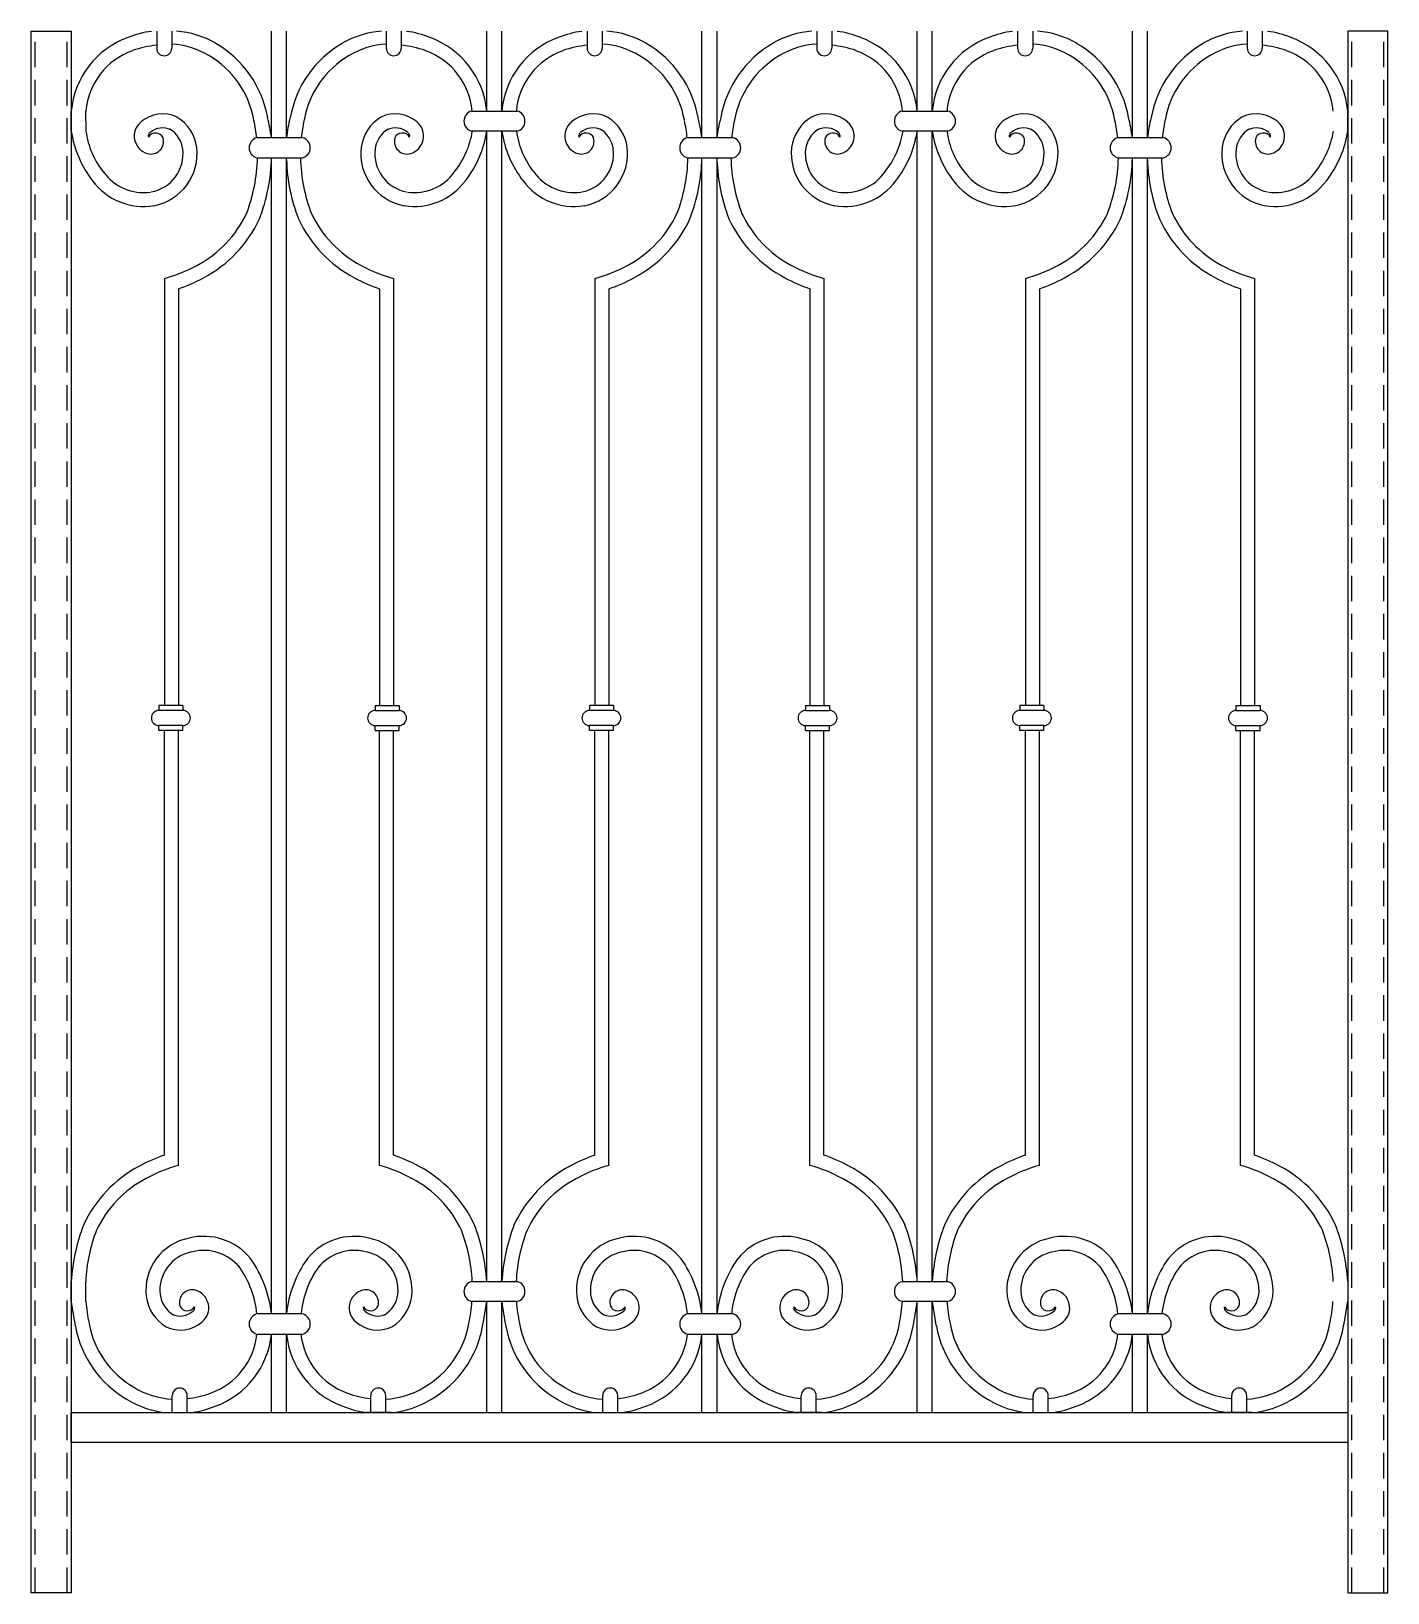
# Model space of a CAD drawing. Header units: millimetres. Extents: x -2608 to 5412, y -7593 to 3289.
# Drawn here: x -2391 to -1036, y -100 to 1460 of the extents above; entities that cross this region are included whole.
import ezdxf

# ---------------------------------------------------------------- set-up
doc = ezdxf.new("R2010")
doc.units = ezdxf.units.MM
doc.header["$MEASUREMENT"] = 0
doc.linetypes.add('DASHED', pattern=[19.05, 12.7, -6.35])
for name, color, linetype in [('@F05_Section_Steel', 24, 'Continuous'), ('F01_Section_AL', 92, 'Continuous'), ('F22_Dim', 9, 'Continuous'), ('XX', 6, 'DASHED')]:
    doc.layers.add(name, color=color, linetype=linetype)

# ---------------------------------------------------------------- blocks, each defined once
blk = doc.blocks.new('*U16')
at = {"layer": '@F05_Section_Steel'}
for p, q in [((0, -780), (0, 780)), ((0, 780), (40, 780)), ((40, 780), (40, -780)), ((1355, 780), (1315, 780)), ((1315, 780), (1315, -780)), ((1355, -780), (1355, 780)), ((1355, 780), (1355, 780)), ((40, -780), (0, -780)), ((1315, -780), (1355, -780))]:
    blk.add_line(p, q, dxfattribs=at)
at = {"layer": 'F01_Section_AL', "linetype": 'ByBlock', "lineweight": -2}
blk.add_lwpolyline([(40, -600), (1315.1, -600), (1315.1, -630), (40, -630)], close=True, dxfattribs=at)
at = {"layer": 'F22_Dim'}
for p, q in [((125.3, 780), (125.3, 763)), ((140.3, 780), (140.3, 763)), ((240, 673.6), (240, 780)), ((255, 673.6), (255, 780)), ((555.3, 780), (555.3, 763)), ((570.3, 780), (570.3, 763)), ((670, 673.6), (670, 780)), ((685, 673.6), (685, 780)), ((885, 700.2), (885, 780)), ((900, 700.2), (900, 780)), ((985.3, 780), (985.3, 763)), ((1000.3, 780), (1000.3, 763)), ((1100, 673.6), (1100, 780)), ((1115, 673.6), (1115, 780)), ((354.6, 780), (354.6, 763)), ((369.6, 780), (369.6, 763)), ((455, 700.2), (455, 780)), ((470, 700.2), (470, 780)), ((784.6, 780), (784.6, 763)), ((799.6, 780), (799.6, 763)), ((1214.6, 780), (1214.6, 763)), ((1229.6, 780), (1229.6, 763)), ((240, 673.6), (240, 704.9)), ((255, 673.6), (255, 704.9)), ((685, 673.6), (685, 704.9)), ((1115, 673.6), (1115, 704.9)), ((439.9, 700.2), (485.5, 700.2)), ((869.9, 700.2), (915.5, 700.2)), ((271, 673.6), (225.5, 673.6)), ((485.5, 680.2), (439.9, 680.2)), ((455, -469), (455, 680.2)), ((470, -469), (470, 680.2)), ((701, 673.6), (655.5, 673.6)), ((915.5, 680.2), (869.9, 680.2)), ((885, -469), (885, 680.2)), ((900, -469), (900, 680.2)), ((1131, 673.6), (1085.5, 673.6)), ((225.5, 653.6), (271, 653.6)), ((240, -501.5), (240, 653.6)), ((255, -501.5), (255, 653.6)), ((655.5, 653.6), (701, 653.6)), ((670, -501.5), (670, 653.6)), ((685, -501.5), (685, 653.6)), ((1085.5, 653.6), (1131, 653.6)), ((1100, -501.5), (1100, 653.6)), ((1115, -501.5), (1115, 653.6)), ((133.1, 533), (133.1, 106.4)), ((361.8, 533), (361.8, 106.4)), ((563.1, 533), (563.1, 106.4)), ((791.8, 533), (791.8, 106.4)), ((993.1, 533), (993.1, 106.4)), ((1221.8, 533), (1221.8, 106.4)), ((147.1, 522.8), (147.1, 106.4)), ((347.8, 522.8), (347.8, 106.4)), ((577.1, 522.8), (577.1, 106.4)), ((777.8, 522.8), (777.8, 106.4)), ((1007.1, 522.8), (1007.1, 106.4)), ((1207.8, 522.8), (1207.8, 106.4)), ((151.5, 106.4), (127.5, 106.4)), ((127.5, 106.4), (127.5, 101.4)), ((151.5, 101.4), (127.5, 101.4)), ((151.5, 106.4), (151.5, 101.4)), ((343.4, 106.4), (343.4, 101.4)), ((343.4, 106.4), (367.4, 106.4)), ((343.4, 101.4), (367.4, 101.4)), ((367.4, 106.4), (367.4, 101.4)), ((581.5, 106.4), (557.5, 106.4)), ((557.5, 106.4), (557.5, 101.4)), ((581.5, 101.4), (557.5, 101.4)), ((581.5, 106.4), (581.5, 101.4)), ((773.4, 106.4), (773.4, 101.4)), ((773.4, 106.4), (797.4, 106.4)), ((773.4, 101.4), (797.4, 101.4)), ((797.4, 106.4), (797.4, 101.4)), ((1011.5, 106.4), (987.5, 106.4)), ((987.5, 106.4), (987.5, 101.4)), ((1011.5, 101.4), (987.5, 101.4)), ((1011.5, 106.4), (1011.5, 101.4)), ((1203.4, 106.4), (1203.4, 101.4)), ((1203.4, 106.4), (1227.4, 106.4)), ((1203.4, 101.4), (1227.4, 101.4)), ((1227.4, 106.4), (1227.4, 101.4)), ((151.5, 86.4), (127.5, 86.4)), ((127.5, 81.4), (127.5, 86.4)), ((151.5, 81.4), (127.5, 81.4)), ((133.1, -342.8), (133.1, 81.4)), ((147.1, -353), (147.1, 81.4)), ((151.5, 81.4), (151.5, 86.4)), ((343.4, 81.4), (343.4, 86.4)), ((343.4, 86.4), (367.4, 86.4)), ((343.4, 81.4), (367.4, 81.4)), ((347.8, -353), (347.8, 81.4)), ((361.8, -342.8), (361.8, 81.4)), ((367.4, 81.4), (367.4, 86.4)), ((581.5, 86.4), (557.5, 86.4)), ((557.5, 81.4), (557.5, 86.4)), ((581.5, 81.4), (557.5, 81.4)), ((563.1, -342.8), (563.1, 81.4)), ((577.1, -353), (577.1, 81.4)), ((581.5, 81.4), (581.5, 86.4)), ((773.4, 81.4), (773.4, 86.4)), ((773.4, 86.4), (797.4, 86.4)), ((773.4, 81.4), (797.4, 81.4)), ((777.8, -353), (777.8, 81.4)), ((791.8, -342.8), (791.8, 81.4)), ((797.4, 81.4), (797.4, 86.4)), ((1011.5, 86.4), (987.5, 86.4)), ((987.5, 81.4), (987.5, 86.4)), ((1011.5, 81.4), (987.5, 81.4)), ((993.1, -342.8), (993.1, 81.4)), ((1007.1, -353), (1007.1, 81.4)), ((1011.5, 81.4), (1011.5, 86.4)), ((1203.4, 81.4), (1203.4, 86.4)), ((1203.4, 86.4), (1227.4, 86.4)), ((1203.4, 81.4), (1227.4, 81.4)), ((1207.8, -353), (1207.8, 81.4)), ((1221.8, -342.8), (1221.8, 81.4)), ((1227.4, 81.4), (1227.4, 86.4)), ((240, -501.5), (240, -462.1)), ((439.9, -469), (485.5, -469)), ((869.9, -469), (915.5, -469)), ((485.5, -489), (439.9, -489)), ((455, -600), (455, -489)), ((470, -600), (470, -489)), ((915.5, -489), (869.9, -489)), ((885, -600), (885, -489)), ((900, -600), (900, -489)), ((271, -501.5), (225.5, -501.5)), ((701, -501.5), (655.5, -501.5)), ((1131, -501.5), (1085.5, -501.5)), ((225.5, -521.5), (271, -521.5)), ((240, -600), (240, -521.5)), ((255, -600), (255, -521.5)), ((655.5, -521.5), (701, -521.5)), ((670, -600), (670, -521.5)), ((685, -600), (685, -521.5)), ((1085.5, -521.5), (1131, -521.5)), ((1100, -600), (1100, -521.5)), ((1115, -600), (1115, -521.5)), ((140.8, -600), (140.8, -583)), ((155.8, -600), (155.8, -583)), ((339.1, -600), (339.1, -583)), ((354.1, -600), (354.1, -583)), ((570.8, -600), (570.8, -583)), ((585.8, -600), (585.8, -583)), ((769.1, -600), (769.1, -583)), ((784.1, -600), (784.1, -583)), ((1000.8, -600), (1000.8, -583)), ((1015.8, -600), (1015.8, -583)), ((1199.1, -600), (1199.1, -583)), ((1214.1, -600), (1214.1, -583)), ((134.7, -600), (159.7, -600)), ((135.8, -600), (160.8, -600)), ((359.1, -600), (334.1, -600)), ((565.8, -600), (590.8, -600)), ((789.1, -600), (764.1, -600)), ((995.8, -600), (1020.8, -600)), ((1219.1, -600), (1194.1, -600))]:
    blk.add_line(p, q, dxfattribs=at)
for points in [[(40, 680.2), (40, 700.2)], [(54.8, 680.2), (54.6, 700.2)], [(1315, 680.2), (1315, 700.2)], [(40, -489), (40, -469)], [(54.6, -489), (54.4, -469)]]:
    blk.add_lwpolyline(points, dxfattribs=at)
for centre, radius, start, end in [((125.9, 692.7), 86.2, 110.0092, 175.0016), ((132.4, 685.8), 94.9, 97.4614, 112.2513), ((134, 670.4), 96, 95.176, 110.0324), ((136.3, 688.5), 78.7, 58.5528, 87.077), ((138.8, 689.7), 90.5, 59.8193, 86.0345), ((129.6, 674.4), 108.3, 10.2748, 59.7072), ((365.3, 674.4), 108.3, 120.2928, 169.7252), ((356.1, 689.7), 90.5, 93.9655, 120.1807), ((358.6, 688.5), 78.7, 92.923, 121.4472), ((360.9, 670.4), 96, 69.9676, 84.824), ((362.6, 685.8), 94.9, 67.7487, 82.5386), ((368.8, 692.4), 86.5, 5.1334, 69.9388), ((555.9, 692.7), 86.2, 110.0092, 175.0016), ((562.4, 685.8), 94.9, 97.4614, 112.2513), ((564, 670.4), 96, 95.176, 110.0324), ((566.3, 688.5), 78.7, 58.5528, 87.077), ((568.8, 689.7), 90.5, 59.8193, 86.0345), ((559.6, 674.4), 108.3, 10.2748, 59.7072), ((795.3, 674.4), 108.3, 120.2928, 169.7252), ((786.1, 689.7), 90.5, 93.9655, 120.1807), ((788.6, 688.5), 78.7, 92.923, 121.4472), ((790.9, 670.4), 96, 69.9676, 84.824), ((792.6, 685.8), 94.9, 67.7487, 82.5386), ((798.8, 692.4), 86.5, 5.1334, 69.9388), ((985.9, 692.7), 86.2, 110.0092, 175.0016), ((992.4, 685.8), 94.9, 97.4614, 112.2513), ((994, 670.4), 96, 95.176, 110.0324), ((996.3, 688.5), 78.7, 58.5528, 87.077), ((998.8, 689.7), 90.5, 59.8193, 86.0345), ((989.6, 674.4), 108.3, 10.2748, 59.7072), ((1225.3, 674.4), 108.3, 120.2928, 169.7252), ((1216.1, 689.7), 90.5, 93.9655, 120.1807), ((1218.6, 688.5), 78.7, 92.923, 121.4472), ((1220.9, 670.4), 96, 69.9676, 84.824), ((1222.6, 685.8), 94.9, 67.7487, 82.5386), ((1228.8, 692.4), 86.5, 5.1334, 69.9388), ((124.9, 694.1), 70.6, 109.6798, 175.0339), ((132.8, 763), 7.5, 180, 0), ((129.6, 674.4), 94.3, 10.2317, 59.5602), ((365.3, 674.4), 94.3, 120.4398, 169.7683), ((362.1, 763), 7.5, 180, 0), ((370, 694.1), 70.6, 4.9661, 70.3202), ((554.9, 694.1), 70.6, 109.6798, 175.0339), ((562.8, 763), 7.5, 180, 0), ((559.6, 674.4), 94.3, 10.2317, 59.5602), ((795.3, 674.4), 94.3, 120.4398, 169.7683), ((792.1, 763), 7.5, 180, 0), ((800, 694.1), 70.6, 4.9661, 70.3202), ((984.9, 694.1), 70.6, 109.6798, 175.0339), ((992.8, 763), 7.5, 180, 0), ((989.6, 674.4), 94.3, 10.2317, 59.5602), ((1225.3, 674.4), 94.3, 120.4398, 169.7683), ((1222.1, 763), 7.5, 180, 0), ((1230, 694.1), 70.6, 4.9661, 70.3202), ((121.1, 675.3), 18.2, 129.6045, 254.2656), ((131.3, 664.4), 33.1, 64.3891, 131.0701), ((124.2, 658.6), 41.5, 7.2421, 58.9949), ((44.4, 653.9), 181.9, 6.2195, 11.7274), ((-6.3, 637.2), 248.9, 8.3994, 13.1211), ((380.1, 660.7), 125.8, 164.7991, 174.1456), ((450.5, 653.9), 181.9, 168.2726, 173.7805), ((370.7, 658.6), 41.5, 121.0051, 172.7579), ((363.7, 664.4), 33.1, 48.9299, 115.6109), ((373.8, 675.3), 18.2, 285.7344, 50.3955), ((442.6, 690.2), 10.4, 105.0629, 254.9371), ((482.8, 690.2), 10.4, 285.0629, 74.9371), ((551.1, 675.3), 18.2, 129.6045, 254.2656), ((561.3, 664.4), 33.1, 64.3891, 131.0701), ((554.2, 658.6), 41.5, 7.2421, 58.9949), ((474.4, 653.9), 181.9, 6.2195, 11.7274), ((423.7, 637.2), 248.9, 8.3994, 13.1211), ((810.1, 660.7), 125.8, 164.7991, 174.1456), ((880.5, 653.9), 181.9, 168.2726, 173.7805), ((800.7, 658.6), 41.5, 121.0051, 172.7579), ((793.7, 664.4), 33.1, 48.9299, 115.6109), ((803.8, 675.3), 18.2, 285.7344, 50.3955), ((872.6, 690.2), 10.4, 105.0629, 254.9371), ((912.8, 690.2), 10.4, 285.0629, 74.9371), ((981.1, 675.3), 18.2, 129.6045, 254.2656), ((991.3, 664.4), 33.1, 64.3891, 131.0701), ((984.2, 658.6), 41.5, 7.2421, 58.9949), ((904.4, 653.9), 181.9, 6.2195, 11.7274), ((853.7, 637.2), 248.9, 8.3994, 13.1211), ((1240.1, 660.7), 125.8, 164.7991, 174.1456), ((1310.5, 653.9), 181.9, 168.2726, 173.7805), ((1230.7, 658.6), 41.5, 121.0051, 172.7579), ((1223.7, 664.4), 33.1, 48.9299, 115.6109), ((1233.8, 675.3), 18.2, 285.7344, 50.3955), ((145.8, 696.2), 107, 188.5963, 217.8074), ((136.5, 690.9), 82.5, 187.4591, 219.2257), ((119.6, 669.9), 12.6, 254.2214, 16.1568), ((121.1, 675.3), 4.23, 129.6045, 193.6901), ((124.2, 670), 8.33, 24.2083, 149.1158), ((131.3, 664.4), 19.1, 64.3891, 131.0701), ((124.2, 658.6), 27.5, 7.2421, 58.9949), ((228.1, 663.6), 10.4, 105.0629, 254.9371), ((268.3, 663.6), 10.4, 285.0629, 74.9371), ((370.7, 658.6), 27.5, 121.0051, 172.7579), ((363.7, 664.4), 19.1, 48.9299, 115.6109), ((375.3, 669.9), 12.6, 163.8432, 285.7786), ((370.7, 670), 8.33, 30.8842, 155.7917), ((373.8, 675.3), 4.23, 346.3099, 50.3955), ((350.5, 695.7), 91.6, 321.5714, 350.2734), ((348, 696.8), 108.3, 322.2805, 351.1506), ((575.8, 696.2), 107, 188.5963, 217.8074), ((566.5, 690.9), 82.5, 187.4591, 219.2257), ((549.6, 669.9), 12.6, 254.2214, 16.1568), ((551.1, 675.3), 4.23, 129.6045, 193.6901), ((554.2, 670), 8.33, 24.2083, 149.1158), ((561.3, 664.4), 19.1, 64.3891, 131.0701), ((554.2, 658.6), 27.5, 7.2421, 58.9949), ((658.1, 663.6), 10.4, 105.0629, 254.9371), ((658.1, 663.6), 10.4, 105.0629, 254.9371), ((698.3, 663.6), 10.4, 285.0629, 74.9371), ((800.7, 658.6), 27.5, 121.0051, 172.7579), ((793.7, 664.4), 19.1, 48.9299, 115.6109), ((805.3, 669.9), 12.6, 163.8432, 285.7786), ((800.7, 670), 8.33, 30.8842, 155.7917), ((803.8, 675.3), 4.23, 346.3099, 50.3955), ((780.5, 695.7), 91.6, 321.5714, 350.2734), ((778, 696.8), 108.3, 322.2805, 351.1506), ((1005.8, 696.2), 107, 188.5963, 217.8074), ((996.5, 690.9), 82.5, 187.4591, 219.2257), ((979.6, 669.9), 12.6, 254.2214, 16.1568), ((981.1, 675.3), 4.23, 129.6045, 193.6901), ((984.2, 670), 8.33, 24.2083, 149.1158), ((991.3, 664.4), 19.1, 64.3891, 131.0701), ((984.2, 658.6), 27.5, 7.2421, 58.9949), ((1088.1, 663.6), 10.4, 105.0629, 254.9371), ((1088.1, 663.6), 10.4, 105.0629, 254.9371), ((1128.3, 663.6), 10.4, 285.0629, 74.9371), ((1230.7, 658.6), 27.5, 121.0051, 172.7579), ((1223.7, 664.4), 19.1, 48.9299, 115.6109), ((1235.3, 669.9), 12.6, 163.8432, 285.7786), ((1230.7, 670), 8.33, 30.8842, 155.7917), ((1233.8, 675.3), 4.23, 346.3099, 50.3955), ((1210.5, 695.7), 91.6, 321.5714, 350.2734), ((1208, 696.8), 108.3, 322.2805, 351.1506), ((112.7, 657.8), 39, 280.6551, 6.6372), ((112.7, 657.8), 53, 280.6551, 6.6372), ((382.2, 657.8), 53, 173.3628, 259.3449), ((382.2, 657.8), 39, 173.3628, 259.3449), ((542.7, 657.8), 39, 280.6551, 6.6372), ((542.7, 657.8), 53, 280.6551, 6.6372), ((812.2, 657.8), 53, 173.3628, 259.3449), ((812.2, 657.8), 39, 173.3628, 259.3449), ((972.7, 657.8), 39, 280.6551, 6.6372), ((972.7, 657.8), 53, 280.6551, 6.6372), ((1242.2, 657.8), 53, 173.3628, 259.3449), ((1242.2, 657.8), 39, 173.3628, 259.3449), ((61.6, 656.9), 164.4, 338.865, 358.8213), ((60.6, 657.2), 179.4, 338.8927, 358.8281), ((433.3, 656.9), 178.4, 181.7653, 201.135), ((433.3, 656.9), 164.4, 181.1787, 201.135), ((491.6, 656.9), 164.4, 338.865, 358.8213), ((490.6, 657.2), 179.4, 338.8927, 358.8281), ((863.3, 656.9), 178.4, 181.7653, 201.135), ((863.3, 656.9), 164.4, 181.1787, 201.135), ((921.6, 656.9), 164.4, 338.865, 358.8213), ((920.6, 657.2), 179.4, 338.8927, 358.8281), ((1293.3, 656.9), 178.4, 181.7653, 201.135), ((1293.3, 656.9), 164.4, 181.1787, 201.135), ((112.2, 668.2), 63.3, 216.405, 279.3447), ((112.3, 668.2), 49.4, 215.531, 277.985), ((382.7, 668.2), 63.3, 260.6553, 323.595), ((382.6, 668.2), 49.4, 262.015, 324.469), ((542.2, 668.2), 63.3, 216.405, 279.3447), ((542.3, 668.2), 49.4, 215.531, 277.985), ((812.7, 668.2), 63.3, 260.6553, 323.595), ((812.6, 668.2), 49.4, 262.015, 324.469), ((972.2, 668.2), 63.3, 216.405, 279.3447), ((972.3, 668.2), 49.4, 215.531, 277.985), ((1242.7, 668.2), 63.3, 260.6553, 323.595), ((1242.6, 668.2), 49.4, 262.015, 324.469), ((112.7, 646.1), 113.1, 297.824, 335.1079), ((382.2, 646.1), 113.1, 204.8921, 242.176), ((542.7, 646.1), 113.1, 297.824, 335.1079), ((812.2, 646.1), 113.1, 204.8921, 242.176), ((972.7, 646.1), 113.1, 297.824, 335.1079), ((1242.2, 646.1), 113.1, 204.8921, 242.176), ((112.7, 646.1), 127.1, 297.824, 335.1079), ((382.2, 646.1), 127.1, 204.8921, 242.176), ((542.7, 646.1), 127.1, 297.824, 335.1079), ((812.2, 646.1), 127.1, 204.8921, 242.176), ((972.7, 646.1), 127.1, 297.824, 335.1079), ((1242.2, 646.1), 127.1, 204.8921, 242.176), ((91.3, 683), 155.7, 285.5629, 298.3757), ((97.7, 669.6), 154.9, 288.5934, 298.6829), ((397.2, 669.6), 154.9, 241.3171, 251.4066), ((403.6, 683), 155.7, 241.6243, 254.4371), ((521.3, 683), 155.7, 285.5629, 298.3757), ((527.7, 669.6), 154.9, 288.5934, 298.6829), ((827.2, 669.6), 154.9, 241.3171, 251.4066), ((833.6, 683), 155.7, 241.6243, 254.4371), ((951.3, 683), 155.7, 285.5629, 298.3757), ((957.7, 669.6), 154.9, 288.5934, 298.6829), ((1257.2, 669.6), 154.9, 241.3171, 251.4066), ((1263.6, 683), 155.7, 241.6243, 254.4371), ((127.5, 93.9), 7.5, 90, 270), ((151.5, 93.9), 7.5, 270, 90), ((343.4, 93.9), 7.5, 90, 270), ((367.4, 93.9), 7.5, 270, 90), ((557.5, 93.9), 7.5, 90, 270), ((581.5, 93.9), 7.5, 270, 90), ((773.4, 93.9), 7.5, 90, 270), ((797.4, 93.9), 7.5, 270, 90), ((987.5, 93.9), 7.5, 90, 270), ((1011.5, 93.9), 7.5, 270, 90), ((1203.4, 93.9), 7.5, 90, 270), ((1227.4, 93.9), 7.5, 270, 90), ((182.5, -489.6), 154.9, 108.5934, 118.6829), ((312.4, -489.6), 154.9, 61.3171, 71.4066), ((612.5, -489.6), 154.9, 108.5934, 118.6829), ((742.4, -489.6), 154.9, 61.3171, 71.4066), ((1042.5, -489.6), 154.9, 108.5934, 118.6829), ((1172.4, -489.6), 154.9, 61.3171, 71.4066), ((167.5, -466.1), 127.1, 117.824, 155.1079), ((188.9, -503), 155.7, 105.5629, 118.3757), ((306, -503), 155.7, 61.6243, 74.4371), ((327.5, -466.1), 127.1, 24.8921, 62.176), ((597.5, -466.1), 127.1, 117.824, 155.1079), ((618.9, -503), 155.7, 105.5629, 118.3757), ((736, -503), 155.7, 61.6243, 74.4371), ((757.5, -466.1), 127.1, 24.8921, 62.176), ((1027.5, -466.1), 127.1, 117.824, 155.1079), ((1048.9, -503), 155.7, 105.5629, 118.3757), ((1166, -503), 155.7, 61.6243, 74.4371), ((1187.5, -466.1), 127.1, 24.8921, 62.176), ((167.5, -466.1), 113.1, 117.824, 155.1079), ((327.5, -466.1), 113.1, 24.8921, 62.176), ((597.5, -466.1), 113.1, 117.824, 155.1079), ((757.5, -466.1), 113.1, 24.8921, 62.176), ((1027.5, -466.1), 113.1, 117.824, 155.1079), ((1187.5, -466.1), 113.1, 24.8921, 62.176), ((233.4, -481.3), 193.8, 159.2354, 176.3623), ((218.6, -476.9), 164.4, 158.865, 177.2424), ((276.3, -476.9), 164.4, 2.7576, 21.135), ((257.8, -482.4), 197.7, 3.8856, 20.6809), ((663.4, -481.3), 193.8, 159.2354, 176.3623), ((648.6, -476.9), 164.4, 158.865, 177.2424), ((706.3, -476.9), 164.4, 2.7576, 21.135), ((687.8, -482.4), 197.7, 3.8856, 20.6809), ((1093.4, -481.3), 193.8, 159.2354, 176.3623), ((1078.6, -476.9), 164.4, 158.865, 177.2424), ((1136.3, -476.9), 164.4, 2.7576, 21.135), ((1117.8, -482.4), 197.7, 3.8856, 20.6809), ((167.5, -477.8), 53, 100.6551, 186.6372), ((172.2, -484.4), 60.5, 39.497, 103.9276), ((322.7, -484.4), 60.5, 76.0724, 140.503), ((327.4, -477.8), 53, 353.3628, 79.3449), ((597.5, -477.8), 53, 100.6551, 186.6372), ((602.2, -484.4), 60.5, 39.497, 103.9276), ((752.7, -484.4), 60.5, 76.0724, 140.503), ((757.4, -477.8), 53, 353.3628, 79.3449), ((1027.5, -477.8), 53, 100.6551, 186.6372), ((1032.2, -484.4), 60.5, 39.497, 103.9276), ((1182.7, -484.4), 60.5, 76.0724, 140.503), ((1187.4, -477.8), 53, 353.3628, 79.3449), ((167.5, -477.8), 39, 100.6551, 186.6372), ((172.2, -484.4), 46.5, 39.497, 103.9276), ((122.1, -514.4), 118.6, 6.2277, 35.2744), ((371.6, -513.8), 117.3, 144.6447, 174.0059), ((322.7, -484.4), 46.5, 76.0724, 140.503), ((327.4, -477.8), 39, 353.3628, 79.3449), ((597.5, -477.8), 39, 100.6551, 186.6372), ((602.2, -484.4), 46.5, 39.497, 103.9276), ((552.1, -514.4), 118.6, 6.2277, 35.2744), ((801.6, -513.8), 117.3, 144.6447, 174.0059), ((752.7, -484.4), 46.5, 76.0724, 140.503), ((757.4, -477.8), 39, 353.3628, 79.3449), ((1027.5, -477.8), 39, 100.6551, 186.6372), ((1032.2, -484.4), 46.5, 39.497, 103.9276), ((982.1, -514.4), 118.6, 6.2277, 35.2744), ((1231.6, -513.8), 117.3, 144.6447, 174.0059), ((1182.7, -484.4), 46.5, 76.0724, 140.503), ((1187.4, -477.8), 39, 353.3628, 79.3449), ((128.7, -510.9), 97.2, 5.5253, 35.7706), ((366.2, -510.9), 97.2, 144.2294, 174.4747), ((558.7, -510.9), 97.2, 5.5253, 35.7706), ((796.2, -510.9), 97.2, 144.2294, 174.4747), ((988.7, -510.9), 97.2, 5.5253, 35.7706), ((1226.2, -510.9), 97.2, 144.2294, 174.4747), ((156, -478.6), 27.5, 187.2421, 238.9949), ((160.6, -489.9), 12.6, 74.2214, 196.1568), ((159.1, -495.3), 18.2, 309.6045, 74.2656), ((335.8, -495.3), 18.2, 105.7344, 230.3955), ((334.3, -489.9), 12.6, 343.8432, 105.7786), ((338.9, -478.6), 27.5, 301.0051, 352.7579), ((442.6, -479), 10.4, 105.0629, 254.9371), ((482.8, -479), 10.4, 285.0629, 74.9371), ((586, -478.6), 27.5, 187.2421, 238.9949), ((590.6, -489.9), 12.6, 74.2214, 196.1568), ((589.1, -495.3), 18.2, 309.6045, 74.2656), ((765.8, -495.3), 18.2, 105.7344, 230.3955), ((764.3, -489.9), 12.6, 343.8432, 105.7786), ((768.9, -478.6), 27.5, 301.0051, 352.7579), ((872.6, -479), 10.4, 105.0629, 254.9371), ((912.8, -479), 10.4, 285.0629, 74.9371), ((1016, -478.6), 27.5, 187.2421, 238.9949), ((1020.6, -489.9), 12.6, 74.2214, 196.1568), ((1019.1, -495.3), 18.2, 309.6045, 74.2656), ((1195.8, -495.3), 18.2, 105.7344, 230.3955), ((1194.3, -489.9), 12.6, 343.8432, 105.7786), ((1198.9, -478.6), 27.5, 301.0051, 352.7579), ((600.9, -410.1), 566.5, 188.0047, 190.5338), ((218.6, -476.9), 164.4, 184.2165, 191.8913), ((156, -478.6), 41.5, 187.2421, 238.9949), ((148.9, -484.4), 19.1, 244.3891, 311.0701), ((156, -490), 8.33, 204.2083, 329.1158), ((159.1, -495.3), 4.23, 309.6045, 13.6901), ((335.8, -495.3), 4.23, 166.3099, 230.3955), ((338.9, -490), 8.33, 210.8842, 335.7917), ((346, -484.4), 19.1, 228.9299, 295.6109), ((338.9, -478.6), 41.5, 301.0051, 352.7579), ((276.3, -476.9), 164.4, 348.1087, 355.7835), ((-348.2, -367.9), 812.3, 349.6571, 351.4216), ((1030.9, -410.1), 566.5, 188.0047, 190.5338), ((648.6, -476.9), 164.4, 184.2165, 191.8913), ((586, -478.6), 41.5, 187.2421, 238.9949), ((578.9, -484.4), 19.1, 244.3891, 311.0701), ((586, -490), 8.33, 204.2083, 329.1158), ((589.1, -495.3), 4.23, 309.6045, 13.6901), ((765.8, -495.3), 4.23, 166.3099, 230.3955), ((768.9, -490), 8.33, 210.8842, 335.7917), ((776, -484.4), 19.1, 228.9299, 295.6109), ((768.9, -478.6), 41.5, 301.0051, 352.7579), ((706.3, -476.9), 164.4, 348.1087, 355.7835), ((81.8, -367.9), 812.3, 349.6571, 351.4216), ((1460.9, -410.1), 566.5, 188.0047, 190.5338), ((1078.6, -476.9), 164.4, 184.2165, 191.8913), ((1016, -478.6), 41.5, 187.2421, 238.9949), ((1008.9, -484.4), 19.1, 244.3891, 311.0701), ((1016, -490), 8.33, 204.2083, 329.1158), ((1019.1, -495.3), 4.23, 309.6045, 13.6901), ((1195.8, -495.3), 4.23, 166.3099, 230.3955), ((1198.9, -490), 8.33, 210.8842, 335.7917), ((1206, -484.4), 19.1, 228.9299, 295.6109), ((1198.9, -478.6), 41.5, 301.0051, 352.7579), ((1136.3, -476.9), 164.4, 348.1087, 355.7835), ((511.8, -367.9), 812.3, 349.6571, 351.4216), ((148.5, -494.7), 106.1, 190.3142, 240.2457), ((148.5, -494.7), 92.2, 190.2762, 240.0951), ((148.9, -484.4), 33.1, 244.3891, 311.0701), ((228.1, -511.5), 10.4, 105.0629, 254.9371), ((268.3, -511.5), 10.4, 285.0629, 74.9371), ((346, -484.4), 33.1, 228.9299, 295.6109), ((346.5, -494.7), 92.2, 299.9049, 349.7238), ((346.5, -494.7), 106.1, 299.7543, 349.6858), ((578.5, -494.7), 106.1, 190.3142, 240.2457), ((578.5, -494.7), 92.2, 190.2762, 240.0951), ((578.9, -484.4), 33.1, 244.3891, 311.0701), ((658.1, -511.5), 10.4, 105.0629, 254.9371), ((658.1, -511.5), 10.4, 105.0629, 254.9371), ((698.3, -511.5), 10.4, 285.0629, 74.9371), ((776, -484.4), 33.1, 228.9299, 295.6109), ((776.5, -494.7), 92.2, 299.9049, 349.7238), ((776.5, -494.7), 106.1, 299.7543, 349.6858), ((1008.5, -494.7), 106.1, 190.3142, 240.2457), ((1008.5, -494.7), 92.2, 190.2762, 240.0951), ((1008.9, -484.4), 33.1, 244.3891, 311.0701), ((1088.1, -511.5), 10.4, 105.0629, 254.9371), ((1088.1, -511.5), 10.4, 105.0629, 254.9371), ((1128.3, -511.5), 10.4, 285.0629, 74.9371), ((1206, -484.4), 33.1, 228.9299, 295.6109), ((1206.5, -494.7), 92.2, 299.9049, 349.7238), ((1206.5, -494.7), 106.1, 299.7543, 349.6858), ((155.3, -514.1), 70.6, 289.6798, 353.9493), ((154.4, -512.9), 86, 289.956, 354.2382), ((340.3, -513.1), 85.7, 185.6255, 250.0966), ((339.6, -514.1), 70.6, 186.0507, 250.3202), ((585.3, -514.1), 70.6, 289.6798, 353.9493), ((584.4, -512.9), 86, 289.956, 354.2382), ((770.3, -513.1), 85.7, 185.6255, 250.0966), ((769.6, -514.1), 70.6, 186.0507, 250.3202), ((1015.3, -514.1), 70.6, 289.6798, 353.9493), ((1014.4, -512.9), 86, 289.956, 354.2382), ((1200.3, -513.1), 85.7, 185.6255, 250.0966), ((1199.6, -514.1), 70.6, 186.0507, 250.3202), ((144.3, -507.5), 79.1, 238.0696, 267.4163), ((148.3, -583), 7.5, 0, 180), ((346.6, -583), 7.5, 0, 180), ((350.6, -507.5), 79.1, 272.5837, 301.9304), ((574.3, -507.5), 79.1, 238.0696, 267.4163), ((578.3, -583), 7.5, 0, 180), ((776.6, -583), 7.5, 0, 180), ((780.6, -507.5), 79.1, 272.5837, 301.9304), ((1004.3, -507.5), 79.1, 238.0696, 267.4163), ((1008.3, -583), 7.5, 0, 180), ((1206.6, -583), 7.5, 0, 180), ((1210.6, -507.5), 79.1, 272.5837, 301.9304), ((143.9, -507.8), 92.6, 238.6568, 264.9151), ((146.2, -490.4), 96, 275.7227, 290.0324), ((348.7, -490.4), 96, 249.9676, 264.2773), ((351, -507.8), 92.6, 275.0849, 301.3432), ((573.9, -507.8), 92.6, 238.6568, 264.9151), ((576.2, -490.4), 96, 275.7227, 290.0324), ((778.7, -490.4), 96, 249.9676, 264.2773), ((781, -507.8), 92.6, 275.0849, 301.3432), ((1003.9, -507.8), 92.6, 238.6568, 264.9151), ((1006.2, -490.4), 96, 275.7227, 290.0324), ((1208.7, -490.4), 96, 249.9676, 264.2773), ((1211, -507.8), 92.6, 275.0849, 301.3432), ((147.8, -505.8), 94.9, 277.8016, 292.2513), ((347.1, -505.8), 94.9, 247.7487, 262.1984), ((577.8, -505.8), 94.9, 277.8016, 292.2513), ((777.1, -505.8), 94.9, 247.7487, 262.1984), ((1007.8, -505.8), 94.9, 277.8016, 292.2513), ((1207.1, -505.8), 94.9, 247.7487, 262.1984)]:
    blk.add_arc(centre, radius, start, end, dxfattribs=at)
at = {"layer": 'XX', "ltscale": 2}
for p, q in [((4, -780), (4, 780, 0)), ((36, -780), (36, 780, 0)), ((1319, -780), (1319, 780, 0)), ((1351, -780), (1351, 780, 0))]:
    blk.add_line(p, q, dxfattribs=at)

msp = doc.modelspace()

# ---------------------------------------------------------------- block references
msp.add_blockref('*U16', (-2390.64, 679.55))

doc.saveas('drawing.dxf')
